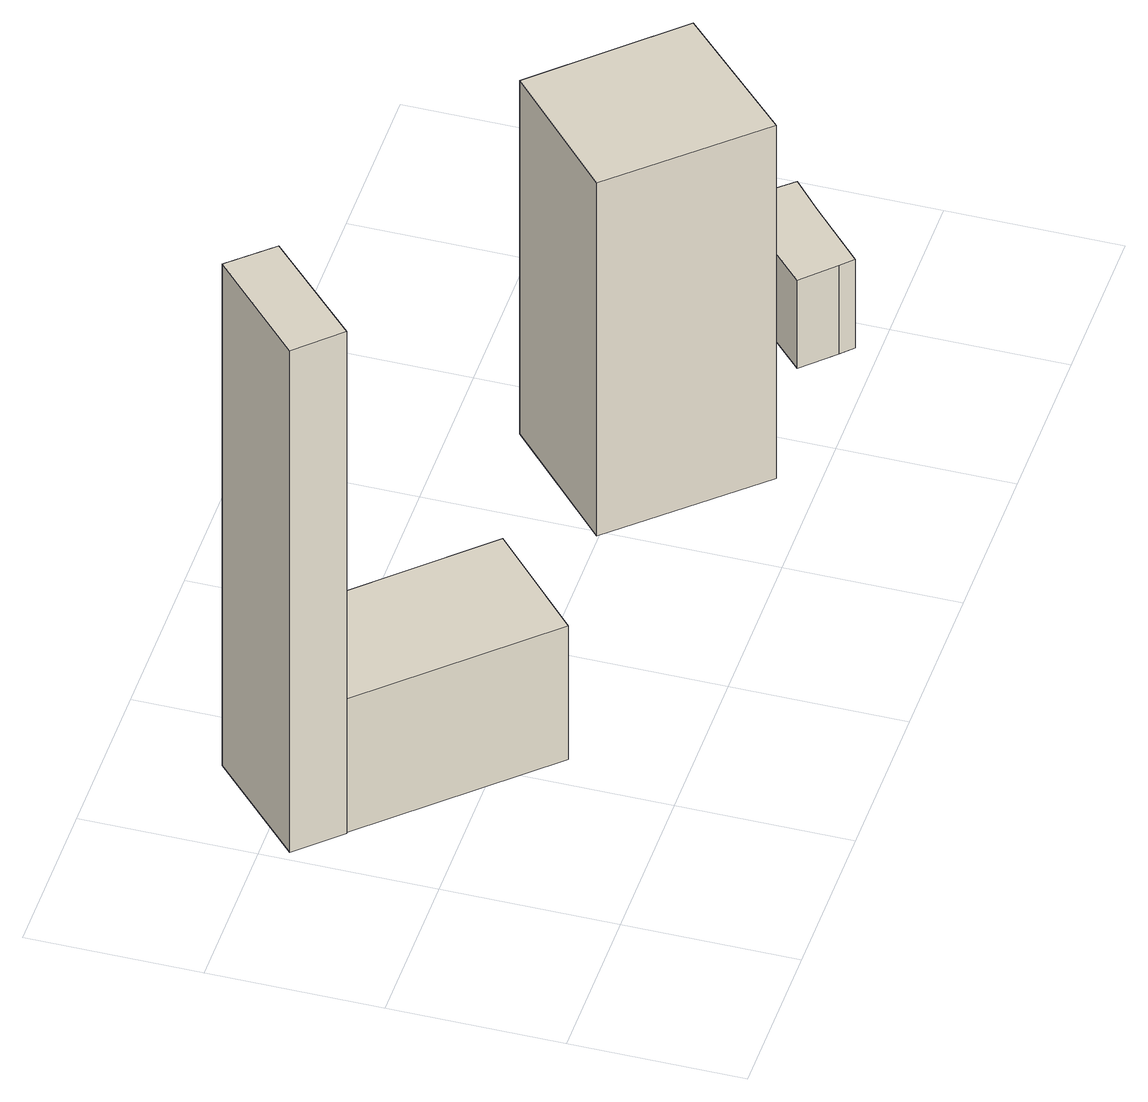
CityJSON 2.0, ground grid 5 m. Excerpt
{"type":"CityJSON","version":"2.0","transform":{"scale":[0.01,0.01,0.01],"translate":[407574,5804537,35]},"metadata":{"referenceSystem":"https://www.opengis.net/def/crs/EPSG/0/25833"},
"CityObjects":{
"building1":{"type":"Building","attributes":{"Gemeindeschluessel":"11000009","BezugspunktDach":"2200","function":"31001_2000","measuredHeight":17.58,"storeysAboveGround":1},"address":[{"country":"Germany","locality":"Berlin","thoroughfareNumber":"955 (49)","thoroughfareName":"Nuscheweg"}],"geometry":[{"type":"Solid","lod":"1","boundaries":[[[[0,1,2,3]],[[4,5,6,7]],[[4,7,3,2]],[[5,4,2,1]],[[6,5,1,0]],[[7,6,0,3]]]]}]},
"building2":{"type":"Building","attributes":{"Gemeindeschluessel":"11000009","BezugspunktDach":"2200","function":"31001_1010","measuredHeight":4.68,"storeysAboveGround":1},"address":[{"country":"Germany","locality":"Berlin","thoroughfareNumber":"955 (48)","thoroughfareName":"Nuscheweg"}],"geometry":[{"type":"Solid","lod":"1","boundaries":[[[[8,9,10,11]],[[12,13,14,15]],[[12,15,11,10]],[[13,12,10,9]],[[14,13,9,8]],[[15,14,8,11]]]]}]},
"building3":{"type":"Building","attributes":{"Gemeindeschluessel":"11000009","BezugspunktDach":"2200","function":"31001_1010","measuredHeight":12.38,"storeysAboveGround":1},"address":[{"country":"Germany","locality":"Berlin","thoroughfareNumber":"955 (46)","thoroughfareName":"Nuscheweg"}],"geometry":[{"type":"Solid","lod":"1","boundaries":[[[[16,17,18,19,20]],[[21,22,23,24,25]],[[21,25,20,19]],[[22,21,19,18]],[[23,22,18,17]],[[24,23,17,16]],[[25,24,16,20]]]]}]},
"building4":{"type":"Building","attributes":{"Gemeindeschluessel":"11000009","BezugspunktDach":"2200","function":"31001_2000","measuredHeight":1.39,"storeysAboveGround":1},"address":[{"country":"Germany","locality":"Berlin","thoroughfareNumber":"955 (47)","thoroughfareName":"Nuscheweg"}],"geometry":[{"type":"Solid","lod":"1","boundaries":[[[[26,27,28,29]],[[30,31,32,33]],[[30,33,29,28]],[[31,30,28,27]],[[32,31,27,26]],[[33,32,26,29]]]]}]},
"building5":{"type":"Building","attributes":{"Gemeindeschluessel":"11000009","BezugspunktDach":"2200","function":"51009_1610","measuredHeight":3.08,"storeysAboveGround":0},"address":[{"country":"Germany","locality":"Berlin"}],"geometry":[{"type":"Solid","lod":"1","boundaries":[[[[34,35,36,37,38,39]],[[40,41,42,43,44,45]],[[40,45,39,38]],[[41,40,38,37]],[[42,41,37,36]],[[43,42,36,35]],[[44,43,35,34]],[[45,44,34,39]]]]}]}
},
"vertices":[
[146,799,1776],[426,1070,1776],[314,1192,1776],[29,921,1776],[314,1192,18],[426,1070,18],[146,799,18],[29,921,18],
[595,321,488],[884,588,488],[426,1070,488],[146,799,488],[426,1070,20],[884,588,20],[595,321,20],[146,799,20],
[1841,118,1254],[2174,446,1254],[2021,608,1254],[1821,819,1254],[1484,507,1254],[1821,819,16],[2021,608,16],[2174,446,16],[1841,118,16],[1484,507,16],
[2174,446,164],[2336,593,164],[2180,768,164],[2021,608,164],[2180,768,25],[2336,593,25],[2174,446,25],[2021,608,25],
[2362,99,333],[2397,65,333],[2563,220,333],[2655,302,333],[2535,438,333],[2273,188,333],[2535,438,24],[2655,302,24],[2563,220,24],[2397,65,24],[2362,99,24],[2273,188,24]
]}
